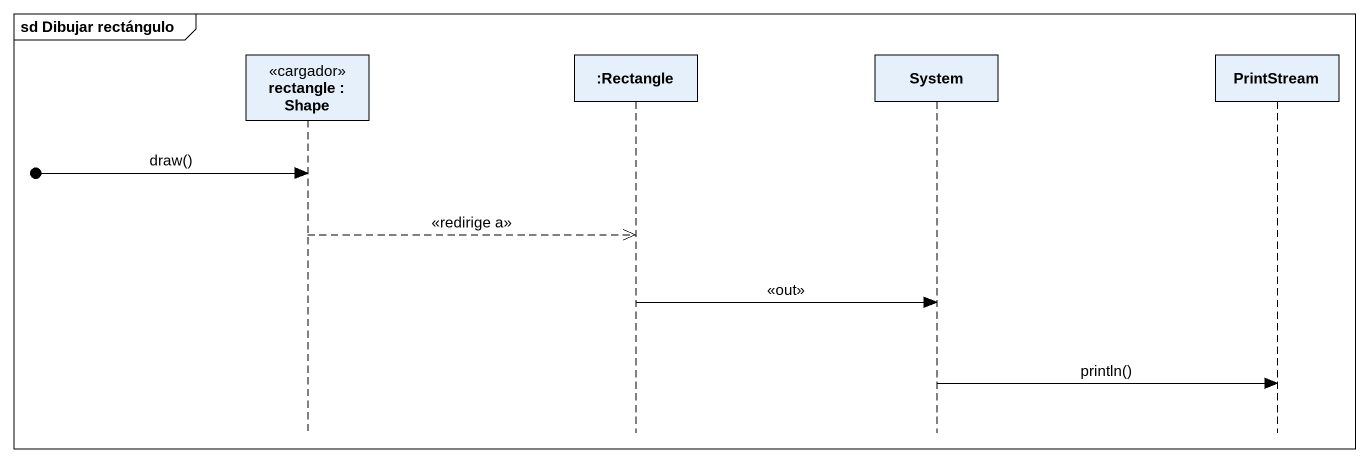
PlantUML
@startuml
mainframe sd Dibujar rectángulo
hide footbox
participant "rectangle : Shape" as rectangle_ <<cargador>>
participant ":Rectangle" as Rectangle_
participant System
participant PrintStream

[o-> rectangle_ : draw()
rectangle_ -->> Rectangle_ : <<redirige a>>
Rectangle_ -> System : <<out>>
System -> PrintStream : println()
@enduml
